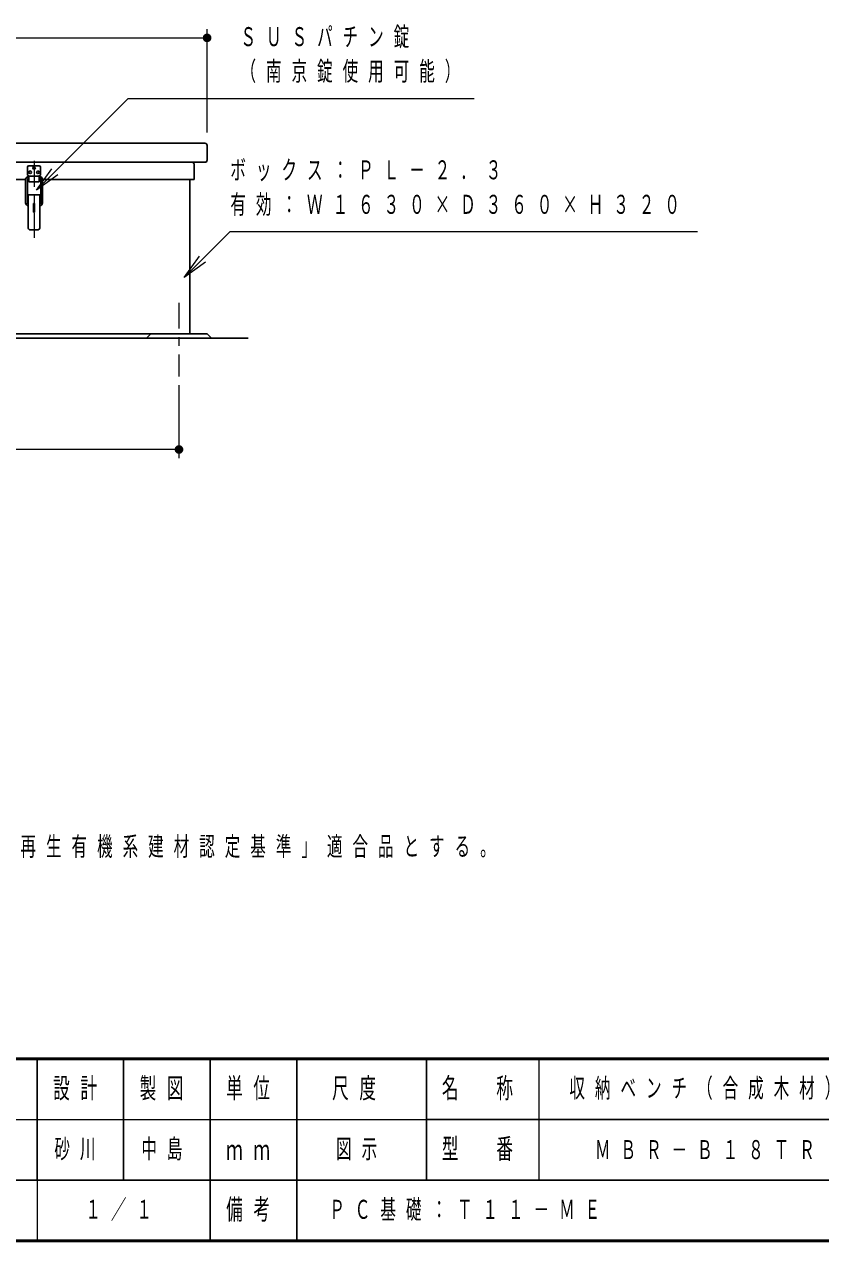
# Model space of a CAD drawing. Units: millimetres on the paper, scale 1:20. Extents: x -365 to 0, y 0 to 257.
# Drawn here: x -229 to -136.9, y 0 to 140.5 of the extents above; entities that cross this region are included whole.
import ezdxf

# ---------------------------------------------------------------- set-up
doc = ezdxf.new("R2010")
doc.units = ezdxf.units.MM
doc.linetypes.add('USER2', pattern=[6, 3, -1, 1, -1])
doc.layers.add('LY_1', color=7, linetype='Continuous', lineweight=25)
doc.layers.add('LY_3', color=7, linetype='Continuous', lineweight=13)
doc.styles.add('ＭＳ ゴシック', font='')
doc.styles.get('ＭＳ ゴシック').set_extended_font_data('MS Gothic')

# ---------------------------------------------------------------- blocks, each defined once
blk = doc.blocks.new('filled_dot')
at = {"color": 0, "linetype": 'Continuous', "lineweight": -2, "const_width": 1.25}
blk.add_lwpolyline([(-0.625, 0, 1), (0.625, 0, 1)], format="xyb", close=True, dxfattribs=at)

msp = doc.modelspace()

# ---------------------------------------------------------------- linework, layer by layer
at = {"layer": 'LY_1', "lineweight": 13}
for p, q in [((-207.854, 128.039), (-207.854, 139.966)), ((-297.854, 138.966), (-207.854, 138.966)), ((-227.568, 121.373), (-225.8, 123.848)), ((-227.568, 121.373), (-225.446, 123.495)), ((-225.093, 123.141), (-227.568, 121.373)), ((-210.499, 111.288), (-208.732, 113.763)), ((-210.499, 111.288), (-208.378, 113.409)), ((-208.025, 113.056), (-210.499, 111.288)), ((-211.104, 98.823), (-211.104, 90.412)), ((-211.104, 91.412), (-252.854, 91.412))]:
    msp.add_line(p, q, dxfattribs=at)
at = {"layer": 'LY_1'}
for p, q in [((-297.604, 126.789), (-208.104, 126.789)), ((-207.854, 126.539), (-207.854, 124.839)), ((-297.604, 124.589), (-208.104, 124.589)), ((-228.604, 124.039), (-228.604, 123.189)), ((-228.454, 124.189), (-227.254, 124.189)), ((-227.104, 124.039), (-227.104, 123.189)), ((-209.354, 124.359), (-209.354, 122.589)), ((-276.879, 122.589), (-228.829, 122.589)), ((-228.829, 122.639), (-228.829, 119.889)), ((-228.629, 122.639), (-228.629, 119.889)), ((-228.529, 122.939), (-228.454, 122.939)), ((-228.529, 122.739), (-228.454, 122.739)), ((-228.454, 123.039), (-228.454, 122.339)), ((-228.454, 122.989), (-227.254, 122.989)), ((-228.454, 122.339), (-227.254, 122.339)), ((-227.254, 123.039), (-227.254, 122.339)), ((-227.254, 122.939), (-227.179, 122.939)), ((-227.254, 122.739), (-227.179, 122.739)), ((-227.079, 122.639), (-227.079, 119.889)), ((-226.879, 122.639), (-226.879, 119.889)), ((-226.879, 122.589), (-209.354, 122.589)), ((-209.854, 122.589), (-209.854, 104.789)), ((-228.516, 120.839), (-227.191, 120.839)), ((-228.516, 120.839), (-228.516, 116.989)), ((-227.904, 119.839), (-227.804, 119.839)), ((-227.904, 119.839), (-227.904, 118.839)), ((-227.804, 119.839), (-227.804, 118.839)), ((-227.191, 120.839), (-227.191, 116.989)), ((-227.904, 118.839), (-227.804, 118.839)), ((-228.316, 116.789), (-227.391, 116.789)), ((-297.853, 104.789), (-207.854, 104.789)), ((-290.854, 104.289), (-203.104, 104.289)), ((-214.354, 104.789), (-214.854, 104.289)), ((-207.854, 104.789), (-207.354, 104.289))]:
    msp.add_line(p, q, dxfattribs=at)
at = {"layer": 'LY_1', "linetype": 'USER2', "lineweight": 13}
for p, q in [((-227.854, 124.766), (-227.854, 115.851)), ((-211.104, 108.369), (-211.104, 99.823))]:
    msp.add_line(p, q, dxfattribs=at)
at = {"layer": 'LY_1', "lineweight": 13}
for points in [[(-227.568, 121.373), (-216.961, 131.98), (-176.998, 131.98)], [(-210.499, 111.288), (-205.181, 116.606), (-151.164, 116.606)]]:
    msp.add_lwpolyline(points, dxfattribs=at)
at = {"layer": 'LY_1'}
for centre in [(-227.854, 123.939), (-228.304, 123.439), (-227.404, 123.439)]:
    msp.add_circle(centre, 0.15, dxfattribs=at)
for centre, radius, start, end in [((-208.104, 126.539), 0.25, 0, 90), ((-228.454, 124.039), 0.15, 90, 180), ((-227.254, 124.039), 0.15, 0, 90), ((-209.584, 124.359), 0.23, 0, 90), ((-208.104, 124.839), 0.25, 270, 0), ((-228.529, 122.639), 0.3, 90, 180), ((-228.529, 122.639), 0.1, 90, 180), ((-228.454, 123.189), 0.15, 179.99999, 270), ((-227.254, 123.189), 0.15, 270, 0), ((-227.179, 122.639), 0.3, 0, 90), ((-227.179, 122.639), 0.1, 0, 90), ((-228.529, 119.889), 0.3, 179.99999, 270), ((-228.529, 119.889), 0.1, 179.99999, 270), ((-227.179, 119.889), 0.1, 270, 0), ((-227.179, 119.889), 0.3, 270, 0), ((-228.316, 116.989), 0.2, 179.99999, 270), ((-227.391, 116.989), 0.2, 270, 0)]:
    msp.add_arc(centre, radius, start, end, dxfattribs=at)
at = {"layer": 'LY_3', "lineweight": 50}
for p, q in [((-365, 21), (0, 21)), ((-365, 0), (0, 0))]:
    msp.add_line(p, q, dxfattribs=at)
at = {"layer": 'LY_3', "color": 211, "lineweight": 25}
for p, q in [((-227.5, 21), (-227.5, 7)), ((-217.5, 21), (-217.5, 7)), ((-207.5, 21), (-207.5, 0)), ((-197.5, 21), (-197.5, 7)), ((-182.5, 21), (-182.5, 7)), ((-182.5, 14), (-70, 14)), ((-237.5, 7), (0, 7))]:
    msp.add_line(p, q, dxfattribs=at)
at = {"layer": 'LY_3'}
for p, q in [((-169.5, 21), (-169.5, 7)), ((-237.5, 14), (-182.5, 14)), ((-227.5, 7), (-227.5, 0))]:
    msp.add_line(p, q, dxfattribs=at)
at = {"layer": 'LY_3', "lineweight": 25}
msp.add_line((-197.5, 7), (-197.5, 0), dxfattribs=at)

# ---------------------------------------------------------------- block references
at = {"layer": 'LY_1', "lineweight": 13, "xscale": 0.4, "yscale": 0.4, "rotation": 180}
for p in [(-207.854, 138.966), (-211.104, 91.412)]:
    msp.add_blockref('filled_dot', p, dxfattribs=at)

# ---------------------------------------------------------------- texts
at = {"layer": 'LY_1', "char_height": 2.199, "style": 'ＭＳ ゴシック'}
for s, insert, attachment_point in [('\\T1.64;\\W0.6;ＳＵＳパチン錠', (-203.998, 138.98), 4), ('\\T1.64;\\W0.6;（南京錠使用可能）', (-203.998, 134.98), 4), ('\\T1.64;\\W0.6;ボックス：ＰＬ－２．３', (-205.164, 123.606), 4), ('\\T1.64;\\W0.6;有効：Ｗ１６３０×Ｄ３６０×Ｈ３２０', (-205.164, 119.606), 4), ('\\T1.64;\\W0.6;合成木材は、木粉入り再生プラスチック（ポリプロピレン系、色：サンディ－ブラウン）とし、「再生有機系建材認定基準」適合品とする。', (-359.291, 44.174), 7), ('\\T1.64;\\W0.6;収納ベンチ（合成木材）', (-149.75, 17.5), 5), ('\\T1.64;\\W0.6;砂川', (-225.5, 10.5), 4), ('\\T1.64;\\W0.6;中島', (-212.5, 10.5), 5), ('\\T1.64;\\W0.6;図示', (-190, 10.5), 5), ('\\T1.64;\\W0.6;ＭＢＲ－Ｂ１８ＴＲ', (-149.75, 10.5), 5), ('\\T1.64;\\W0.6;１／１', (-217.5, 3.5), 5), ('\\T1.64;\\W0.6;ＰＣ基礎：Ｔ１１－ＭＥ', (-177.5, 3.5), 5)]:
    msp.add_mtext(s, dxfattribs=dict(at, insert=insert, attachment_point=attachment_point))
at = {"layer": 'LY_3', "color": 4, "char_height": 2.346, "attachment_point": 5, "style": 'ＭＳ ゴシック'}
for s, insert in [('\\T1.64;\\W0.6;設計', (-222.5, 17.5)), ('\\T1.64;\\W0.6;製図', (-212.5, 17.5)), ('\\T1.64;\\W0.6;単位', (-202.5, 17.5)), ('\\T1.64;\\W0.6;尺度', (-190.25, 17.5)), ('\\T1.64;\\W0.6;名\u3000称', (-176, 17.5)), ('\\T1.64;\\W0.6;型\u3000番', (-176, 10.5)), ('\\T1.64;\\W0.6;ｍｍ', (-202.5, 10.5)), ('\\T1.64;\\W0.6;備考', (-202.5, 3.5))]:
    msp.add_mtext(s, dxfattribs=dict(at, insert=insert))

doc.saveas('drawing.dxf')
